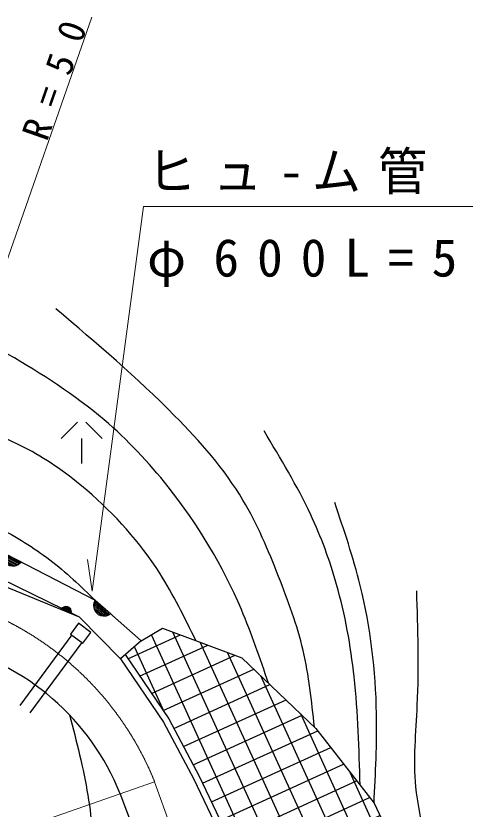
# Model space of a CAD drawing. Units: millimetres, scale not verified. Extents: x 40000 to 680000, y 20000 to 380000.
# Drawn here: x 518799 to 540623, y 242607 to 281104 of the extents above; entities that cross this region are included whole.
import ezdxf

# ---------------------------------------------------------------- set-up
doc = ezdxf.new("R2010")
doc.units = ezdxf.units.MM
doc.header["$LTSCALE"] = 1000
doc.linetypes.add('CHAIN', pattern=[18.5, 12, -1.5, 3.5, -1.5])
for name, color, linetype, lineweight in [('M-BGD', 7, 'Continuous', 25), ('M-BMK', 2, 'CHAIN', 13), ('M-BMK-HTXT', 7, 'Continuous', 13), ('M-BMK-OTRS', 5, 'Continuous', 25), ('M-STR-HTXT', 7, 'Continuous', 13), ('M-STR-STR3', 7, 'Continuous', 25)]:
    doc.layers.add(name, color=color, linetype=linetype, lineweight=lineweight)
doc.styles.add('ＭＳ ゴシック', font='')
doc.styles.get('ＭＳ ゴシック').set_extended_font_data('MS Gothic')

# ---------------------------------------------------------------- blocks, each defined once
blk = doc.blocks.new('MARK28C15L14W1')
at = {"color": 7, "linetype": 'Continuous', "lineweight": 13}
blk.add_line((0, 0), (0.014, -0.05), dxfattribs=at)
blk = doc.blocks.new('MARK1170C15L12W1')
at = {"color": 7, "linetype": 'Continuous', "lineweight": 25}
for p, q in [((0.006, -0.046), (0.006, 0.046)), ((0.012, 0.044), (0.012, -0.044)), ((0.018, -0.042), (0.018, 0.042)), ((0.024, 0.036), (0.024, -0.036)), ((0.03, -0.03), (0.03, 0.03)), ((0.036, 0.02), (0.036, -0.02))]:
    blk.add_line(p, q, dxfattribs=at)
blk.add_lwpolyline([(0, 0.05), (0.012, 0.046), (0.022, 0.04), (0.032, 0.03), (0.038, 0.02), (0.042, 0.008), (0.042, -0.008), (0.038, -0.02), (0.032, -0.03), (0.022, -0.04), (0.012, -0.046), (0, -0.05)], close=True, dxfattribs=at)
blk = doc.blocks.new('MARK1171C15L12W1')
at = {"color": 7, "linetype": 'Continuous', "lineweight": 25}
for p, q in [((0.008, 0.046), (0.008, -0.046)), ((0.016, -0.042), (0.016, 0.042)), ((0.024, 0.036), (0.024, -0.036)), ((0.032, -0.028), (0.032, 0.028)), ((0.038, 0.016), (0.038, -0.016))]:
    blk.add_line(p, q, dxfattribs=at)
blk.add_lwpolyline([(0, 0.05), (0.012, 0.046), (0.022, 0.04), (0.032, 0.03), (0.038, 0.02), (0.042, 0.008), (0.042, -0.008), (0.038, -0.02), (0.032, -0.03), (0.022, -0.04), (0.012, -0.046), (0, -0.05)], close=True, dxfattribs=at)

msp = doc.modelspace()

# ---------------------------------------------------------------- hatches: boundary and pattern name
at = {"layer": 'M-BGD'}
h = msp.add_hatch(dxfattribs=at)
h.set_pattern_fill('USER', color=256, style=0, pattern_type=2)
h.set_pattern_definition([(204.53773, (-64264491, 353605924), (415.29235, -909.688), []), (294.53773, (-64264491, 353605924), (909.688, 415.29235), [])])
h.paths.add_polyline_path([(524101, 250110), (525921, 251392), (529776, 249953), (533377, 246524), (536196, 242892), (538848, 237272), (540351, 232299), (532234, 230667), (530014, 238582), (528851, 241793), (527709, 244204), (526225, 246987)])

# ---------------------------------------------------------------- linework, layer by layer
for p, q in [((521795, 261388), (520995, 260588)), ((522195, 261388), (522995, 260588)), ((521995, 260588), (521995, 259388)), ((521514, 251059), (518994, 247635)), ((521996, 250701), (519477, 247279))]:
    msp.add_line(p, q, dxfattribs=at)
for points in [[(521893, 251916), (509494, 257002), (503767, 259043), (497843, 262468), (494361, 264982), (491059, 268069)], [(524879, 250770), (525921, 251392), (529776, 249953), (533377, 246524), (536196, 242892), (538848, 237272), (540351, 232299)], [(524101, 250110), (526225, 246987), (527709, 244204), (528851, 241793), (530011, 238592)]]:
    msp.add_lwpolyline(points, dxfattribs=at)
msp.add_lwpolyline([(521452, 251105), (522059, 250654), (522446, 251174), (521840, 251626)], close=True, dxfattribs=at)
for points, knots in [([(527538, 250788), (526996, 251900), (526453, 253013), (525790, 254052), (524829, 255558), (523613, 256911), (522245, 258080), (521362, 258835), (520415, 259513), (519399, 260059), (518360, 260611), (517259, 261033), (516162, 261462), (513213, 262595), (510327, 263823), (507435, 265055), (505238, 266004), (503079, 267022), (500854, 267969), (499473, 268550), (498065, 269102), (496862, 269947), (495690, 270764), (494703, 271848), (493697, 272896), (492758, 273866), (491800, 274799), (490779, 275668), (489704, 276597), (488543, 277430), (487337, 278188), (485658, 279243), (483885, 280142), (482066, 280927), (480101, 281770), (478094, 282497), (476054, 283117), (474905, 283462), (473749, 283781), (472601, 284124), (471224, 284540), (469867, 285012), (468491, 285451), (466970, 285942), (465440, 286409), (463979, 287062), (462417, 287764), (460937, 288675), (459629, 289778), (458346, 290862), (457232, 292132), (456149, 293419), (455334, 294388), (454528, 295354), (453761, 296354), (453150, 297152), (452552, 297959), (451919, 298742), (451033, 299843), (450073, 300894), (449004, 301810), (447388, 303204), (445523, 304296), (443645, 305334), (442174, 306144), (440701, 306924), (439271, 307783), (438218, 308414), (437200, 309102), (436163, 309763), (435034, 310486), (433892, 311188), (432803, 311973), (431804, 312698), (430853, 313493), (429976, 314362), (429185, 315154), (428465, 316014), (427761, 316894), (426860, 318019), (425986, 319177), (425318, 320442), (424715, 321581), (424280, 322807), (423844, 324032)], [0, 0, 0, 0, 1, 1, 1, 2, 2, 2, 3, 3, 3, 4, 4, 4, 5, 5, 5, 6, 6, 6, 7, 7, 7, 8, 8, 8, 9, 9, 9, 10, 10, 10, 11, 11, 11, 12, 12, 12, 13, 13, 13, 14, 14, 14, 15, 15, 15, 16, 16, 16, 17, 17, 17, 18, 18, 18, 19, 19, 19, 20, 20, 20, 21, 21, 21, 22, 22, 22, 23, 23, 23, 24, 24, 24, 25, 25, 25, 26, 26, 26, 27, 27, 27, 28, 28, 28, 28]), ([(531070, 248721), (530662, 249924), (530253, 251127), (529754, 252296), (528844, 254425), (527637, 256438), (526191, 258256), (525256, 259433), (524222, 260529), (523084, 261502), (521645, 262717), (520055, 263739), (518423, 264678), (516947, 265524), (515452, 266320), (513905, 267009), (512465, 267629), (510986, 268155), (509575, 268835), (507971, 269609), (506456, 270580), (504821, 271283), (504191, 271555), (503542, 271786), (502894, 272017)], [0, 0, 0, 0, 1, 1, 1, 2, 2, 2, 3, 3, 3, 4, 4, 4, 5, 5, 5, 6, 6, 6, 7, 7, 7, 8, 8, 8, 8]), ([(533298, 246599), (533167, 247849), (533035, 249099), (532751, 250313), (532465, 251534), (532025, 252719), (531561, 253896), (531059, 255172), (530529, 256439), (529831, 257605), (528932, 259109), (527753, 260446), (526509, 261702), (524682, 263548), (522715, 265218), (520748, 266887)], [0, 0, 0, 0, 1, 1, 1, 2, 2, 2, 3, 3, 3, 4, 4, 4, 5, 5, 5, 5]), ([(535519, 243764), (535469, 245521), (535420, 247278), (535230, 249025), (535065, 250540), (534794, 252047), (534377, 253515), (534048, 254673), (533628, 255807), (533119, 256896), (532462, 258300), (531657, 259630), (530853, 260960)], [0, 0, 0, 0, 1, 1, 1, 2, 2, 2, 3, 3, 3, 4, 4, 4, 4]), ([(506836, 260492), (507644, 260144), (508451, 259796), (509282, 259513), (510048, 259252), (510833, 259046), (511612, 258823), (512671, 258519), (513720, 258184), (514748, 257787), (515844, 257363), (516906, 256854), (517942, 256291), (518812, 255818), (519662, 255307), (520445, 254709), (521228, 254110), (521944, 253426), (522659, 252741)], [0, 0, 0, 0, 1, 1, 1, 2, 2, 2, 3, 3, 3, 4, 4, 4, 5, 5, 5, 6, 6, 6, 6]), ([(536196, 242892), (536270, 244338), (536343, 245784), (536317, 247233), (536278, 249327), (536030, 251426), (535528, 253456), (535190, 254820), (534738, 256152), (534285, 257484)], [0, 0, 0, 0, 1, 1, 1, 2, 2, 2, 3, 3, 3, 3]), ([(538848, 237272), (538907, 237859), (538966, 238445), (538955, 239028), (538924, 240592), (538386, 242131), (538230, 243692), (538099, 245003), (538237, 246330), (538300, 247654), (538389, 249509), (538330, 251358), (538271, 253207)], [0, 0, 0, 0, 1, 1, 1, 2, 2, 2, 3, 3, 3, 4, 4, 4, 4]), ([(521408, 247177), (521744, 245885), (522080, 244592), (522296, 243280), (522504, 242013), (522600, 240727), (522695, 239441)], [0, 0, 0, 0, 1, 1, 1, 2, 2, 2, 2])]:
    msp.add_open_spline(points, degree=3, knots=knots, dxfattribs=at)
at = {"layer": 'M-BMK'}
msp.add_line((525538, 243940), (528763, 234946), dxfattribs=at)
msp.add_arc((511627, 238330), 15000, 21.9626, 71.7861, dxfattribs=at)
at = {"layer": 'M-BMK-OTRS'}
for points in [[(523882, 249898), (521893, 251916), (515780, 254892)], [(523882, 249898), (525968, 246831), (527441, 244069), (528574, 241677), (529725, 238500), (531945, 230586)], [(523795, 240146), (524790, 240929), (523866, 243358)]]:
    msp.add_lwpolyline(points, dxfattribs=at)
msp.add_arc((512728, 238891), 12000, 21.8525, 76.4388, dxfattribs=at)
at = {"layer": 'M-STR-HTXT'}
msp.add_line((522483, 281036), (512930, 253680), dxfattribs=at)
for points in [[(522498, 253183), (525004, 271856), (544850, 271856)], [(516315, 252578), (511086, 238909), (525538, 243940)]]:
    msp.add_lwpolyline(points, dxfattribs=at)
at = {"layer": 'M-STR-STR3'}
msp.add_line((524879, 250770), (523882, 249898), dxfattribs=at)
msp.add_lwpolyline([(516399, 255967), (522659, 252741), (524879, 250770), (523882, 249898), (521893, 251916), (515780, 254892)], close=True, dxfattribs=at)
msp.add_lwpolyline([(516399, 255967), (522659, 252741), (524879, 250770)], dxfattribs=at)

# ---------------------------------------------------------------- block references
at = {"layer": 'M-STR-HTXT', "xscale": 30000, "yscale": 30000, "rotation": 172.35415}
msp.add_blockref('MARK28C15L14W1', (522498, 253183), dxfattribs=at)
at = {"layer": 'M-STR-STR3'}
for name, p, xscale, yscale, rotation in [('MARK1170C15L12W1', (518623, 254821), 10000, 10000, 242.73822), ('MARK1170C15L12W1', (523033, 252409), 10000, 10000, 228.39633), ('MARK1171C15L12W1', (521248, 252230), 5000, 5000, 64.04564)]:
    msp.add_blockref(name, p, dxfattribs=dict(at, xscale=xscale, yscale=yscale, rotation=rotation))

# ---------------------------------------------------------------- texts
at = {"layer": 'M-BMK-HTXT', "insert": (520328, 274956), "char_height": 1320, "attachment_point": 7, "rotation": 70.7, "style": 'ＭＳ ゴシック'}
msp.add_mtext('\\T1.87;R=50', dxfattribs=at)
at = {"layer": 'M-STR-HTXT', "char_height": 1833, "attachment_point": 7, "style": 'ＭＳ ゴシック'}
for s, insert in [('\\T1.35;\\W0.95;ヒュ-ム管', (525173, 272449)), ('\\T1.7;φ600L=5.2', (525173, 267953))]:
    msp.add_mtext(s, dxfattribs=dict(at, insert=insert))

doc.saveas('drawing.dxf')
